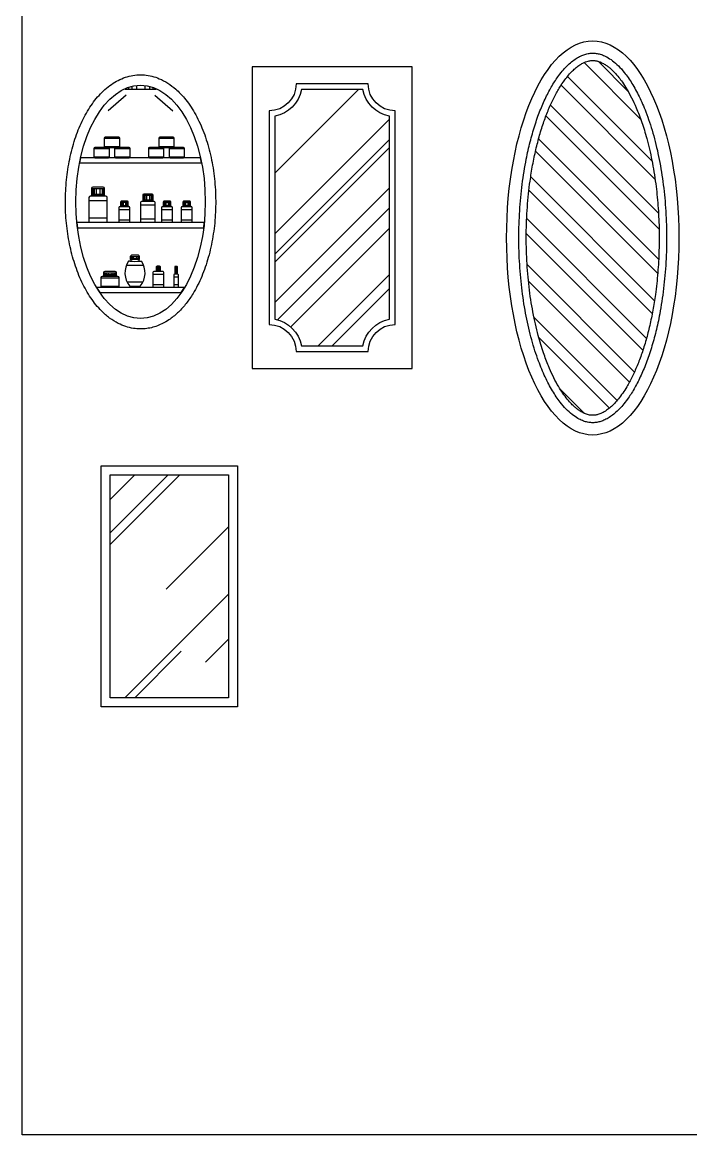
# Model space of a CAD drawing. Header units: millimetres. Extents: x 351279 to 387190, y -1289537 to -1277077.
# Drawn here: x 372812 to 375392, y -1289537 to -1285247 of the extents above; entities that cross this region are included whole.
import ezdxf

# ---------------------------------------------------------------- set-up
doc = ezdxf.new("R2010")
doc.units = ezdxf.units.MM
doc.header["$LTSCALE"] = 20
doc.layers.add('家具', color=7, linetype='Continuous')

# ---------------------------------------------------------------- blocks, each defined once
blk = doc.blocks.new('A$C732A6585')
h = blk.add_hatch()
h.set_pattern_fill('ANSI32', color=173, scale=332.5, angle=180, style=0)
h.set_pattern_definition([(225, (35046.97, -59168.88), (88.16738, -88.16738), []), (225, (34988.19, -59168.88), (88.16738, -88.16738), [])])
edge = h.paths.add_edge_path()
edge.add_spline(control_points=[(76, 332.1), (76, 329), (76.2, 325.9), (76.9, 321), (77.2, 319.3), (77.9, 315.7), (78.3, 314), (80.2, 307.1), (82.2, 301.9), (87.7, 290.7), (91.1, 284.7), (98.8, 273.8), (102.6, 268.8), (111.4, 258.7), (116.4, 253.5), (127.4, 243), (133.4, 237.7), (146.7, 227.1), (153.8, 221.8), (169.2, 211.2), (177.5, 205.9), (197.9, 193.7), (210.6, 186.8), (237.6, 173.4), (252, 166.9), (282.3, 154.4), (298.2, 148.4), (331.5, 136.9), (348.8, 131.5), (384.7, 121.3), (403.2, 116.5), (441.4, 107.7), (461, 103.7), (501, 96.4), (521.4, 93.1), (569.6, 86.5), (597.7, 83.4), (654.4, 78.7), (683.1, 77.2), (740.9, 75.5), (769.8, 75.4), (827.6, 76.7), (856.4, 78.2), (913.3, 82.5), (941.4, 85.4), (999.8, 93.1), (1030, 98.1), (1088.4, 109.7), (1116.6, 116.3), (1165, 129.6), (1185.8, 136), (1225.3, 149.6), (1244, 156.8), (1275.3, 170.2), (1288.3, 176.3), (1312.8, 188.7), (1324.4, 195), (1344.1, 206.8), (1352.5, 212.3), (1366.9, 222.3), (1373, 226.9), (1385.7, 237), (1392.1, 242.6), (1403.6, 253.5), (1408.7, 258.8), (1416.3, 267.6), (1419, 271), (1424, 277.6), (1426.2, 280.9), (1431.2, 288.8), (1433.7, 293.3), (1437.7, 302), (1439.3, 306.1), (1441.3, 312.4), (1441.8, 314.6), (1442.7, 318.5), (1443, 320.2), (1443.5, 323.6), (1443.7, 325.3), (1443.9, 328.4), (1444, 329.9), (1444, 332.8), (1444, 334.3), (1443.8, 338), (1443.6, 340.3), (1442.8, 345.1), (1442.4, 347.5), (1440.9, 353.2), (1439.9, 356.5), (1437.2, 363.4), (1435.6, 367), (1431.7, 374.5), (1429.5, 378.4), (1423.9, 386.8), (1420.6, 391.3), (1412.9, 400.7), (1408.6, 405.5), (1399.1, 415.2), (1393.8, 420.1), (1382.3, 430), (1376, 435), (1359.6, 447.2), (1348.8, 454.4), (1325.5, 468.6), (1312.8, 475.6), (1285.8, 489.2), (1271.4, 495.8), (1241, 508.6), (1225, 514.7), (1191.6, 526.3), (1174.1, 531.9), (1138, 542.2), (1119.3, 547.1), (1080.9, 556), (1061.1, 560.2), (1020.7, 567.6), (1000, 570.9), (946.3, 578.4), (912.8, 581.9), (844.8, 586.8), (810.4, 588.2), (741.4, 588.9), (706.9, 588.1), (638.5, 584.5), (604.6, 581.6), (538.2, 573.8), (505.7, 568.9), (443, 557.1), (412.7, 550.3), (360.3, 536.3), (337.8, 529.4), (298.9, 516.1), (282.2, 509.8), (253.3, 497.8), (240.8, 492.2), (217, 480.7), (205.7, 474.8), (185.4, 463.2), (176.2, 457.6), (159, 446.2), (151.1, 440.5), (136.4, 429), (129.7, 423.3), (118.8, 413.1), (114.3, 408.5), (106.9, 400.4), (103.9, 396.9), (98.5, 390), (96, 386.6), (90.6, 378.5), (87.9, 373.8), (83.4, 364.9), (81.6, 360.7), (79.3, 353.8), (78.5, 351.1), (77.3, 345.9), (76.8, 343.3), (76.3, 339), (76.2, 337.3), (76, 334.5), (76, 333.3), (76, 332.1)], knot_values=[0, 0, 0, 0, 0.058964, 0.058964, 0.090525, 0.090525, 0.122086, 0.122086, 0.209152, 0.209152, 0.296218, 0.296218, 0.363596, 0.363596, 0.430974, 0.430974, 0.498351, 0.498351, 0.565729, 0.565729, 0.633107, 0.633107, 0.723503, 0.723503, 0.8139, 0.8139, 0.904296, 0.904296, 0.994693, 0.994693, 1.085089, 1.085089, 1.175486, 1.175486, 1.265882, 1.265882, 1.385288, 1.385288, 1.504693, 1.504693, 1.624099, 1.624099, 1.743505, 1.743505, 1.86291, 1.86291, 1.996735, 1.996735, 2.130559, 2.130559, 2.237981, 2.237981, 2.345402, 2.345402, 2.428628, 2.428628, 2.511855, 2.511855, 2.581341, 2.581341, 2.639317, 2.639317, 2.709458, 2.709458, 2.779598, 2.779598, 2.825672, 2.825672, 2.871746, 2.871746, 2.939632, 2.939632, 3.007519, 3.007519, 3.046722, 3.046722, 3.078023, 3.078023, 3.109325, 3.109325, 3.136738, 3.136738, 3.164151, 3.164151, 3.207594, 3.207594, 3.251037, 3.251037, 3.308012, 3.308012, 3.364986, 3.364986, 3.421961, 3.421961, 3.485116, 3.485116, 3.548271, 3.548271, 3.611426, 3.611426, 3.674582, 3.674582, 3.765968, 3.765968, 3.857354, 3.857354, 3.948739, 3.948739, 4.040125, 4.040125, 4.131511, 4.131511, 4.222897, 4.222897, 4.314283, 4.314283, 4.405669, 4.405669, 4.548069, 4.548069, 4.690469, 4.690469, 4.832868, 4.832868, 4.975268, 4.975268, 5.117668, 5.117668, 5.260068, 5.260068, 5.376157, 5.376157, 5.470817, 5.470817, 5.549176, 5.549176, 5.627535, 5.627535, 5.699994, 5.699994, 5.772453, 5.772453, 5.844912, 5.844912, 5.90402, 5.90402, 5.951238, 5.951238, 5.998455, 5.998455, 6.066859, 6.066859, 6.135264, 6.135264, 6.182176, 6.182176, 6.229088, 6.229088, 6.261144, 6.261144, 6.283185, 6.283185, 6.283185, 6.283185], degree=3, periodic=0)
at = {"color": 153}
blk.add_ellipse((760, 332.1), major_axis=(-760, 0), ratio=0.4375, dxfattribs=at)
at = {"color": 5}
blk.add_open_spline([(47.5, 332.1), (47.5, 327), (47.9, 322), (49.5, 311.7), (50.7, 306.5), (54, 295.9), (56.1, 290.5), (61.3, 279.6), (64.4, 274), (71.6, 262.6), (75.8, 256.9), (85.2, 245.2), (90.4, 239.4), (102, 227.7), (108.4, 221.8), (122.2, 210.1), (129.7, 204.2), (149.7, 189.7), (163, 181.1), (191.9, 164.4), (207.5, 156.3), (240.8, 140.6), (258.5, 133.1), (295.7, 118.9), (315.3, 112.2), (356, 99.6), (377.2, 93.8), (420.9, 83), (443.5, 78.1), (498.4, 67.7), (531.2, 62.6), (598.3, 54.6), (632.5, 51.6), (701.6, 47.8), (736.5, 46.9), (806.2, 47.4), (841.1, 48.7), (909.9, 53.5), (943.8, 56.9), (1010.3, 65.9), (1042.7, 71.3), (1105.3, 84.2), (1135.5, 91.6), (1192.9, 108.1), (1220.2, 117.2), (1266.6, 135.2), (1286.4, 143.8), (1323.2, 161.7), (1340.3, 171.1), (1371.4, 190.4), (1385.4, 200.3), (1407.3, 217.8), (1415.8, 225.5), (1430.9, 240.7), (1437.5, 248.3), (1448.9, 263.3), (1453.7, 270.7), (1460.8, 283.6), (1463.3, 289.2), (1467.5, 300.2), (1469.1, 305.6), (1471.4, 316.3), (1472.1, 321.5), (1472.6, 332), (1472.5, 337.2), (1471.4, 347.6), (1470.4, 352.9), (1467.6, 363.7), (1465.7, 369.1), (1460.9, 380.3), (1458, 386), (1451.1, 397.5), (1447.1, 403.4), (1438, 415.2), (1432.9, 421.2), (1421.4, 433.3), (1415.1, 439.3), (1401.3, 451.3), (1393.8, 457.3), (1374, 472), (1361.1, 480.5), (1332.9, 497.2), (1317.7, 505.3), (1285.2, 520.9), (1267.9, 528.5), (1231.5, 542.7), (1212.3, 549.5), (1172.4, 562.2), (1151.6, 568.1), (1108.6, 579.1), (1086.4, 584), (1032.2, 594.8), (999.7, 600), (933.2, 608.5), (899.2, 611.7), (830.5, 616), (795.8, 617.1), (726.3, 617.1), (691.6, 616.1), (622.8, 611.9), (588.8, 608.7), (522.2, 600.3), (489.7, 595.1), (426.7, 582.7), (396.3, 575.6), (338.4, 559.6), (310.8, 550.8), (263.3, 533.1), (242.8, 524.6), (204.7, 506.6), (187, 497.2), (154.6, 477.9), (140, 467.9), (117.1, 450.1), (108.2, 442.4), (92.3, 427), (85.3, 419.3), (73.2, 404), (68.1, 396.5), (60.6, 383.3), (57.8, 377.7), (53.3, 366.5), (51.6, 361), (49, 350.3), (48.2, 345), (47.6, 337.2), (47.5, 334.6), (47.5, 332.1)], degree=3, knots=[0, 0, 0, 0, 0.068037, 0.068037, 0.136074, 0.136074, 0.204112, 0.204112, 0.272149, 0.272149, 0.340186, 0.340186, 0.408223, 0.408223, 0.476261, 0.476261, 0.544298, 0.544298, 0.647207, 0.647207, 0.750117, 0.750117, 0.853027, 0.853027, 0.955936, 0.955936, 1.058846, 1.058846, 1.161755, 1.161755, 1.303233, 1.303233, 1.444711, 1.444711, 1.586188, 1.586188, 1.727666, 1.727666, 1.869144, 1.869144, 2.010622, 2.010622, 2.152099, 2.152099, 2.293577, 2.293577, 2.410213, 2.410213, 2.52685, 2.52685, 2.643486, 2.643486, 2.731704, 2.731704, 2.819922, 2.819922, 2.908141, 2.908141, 2.97795, 2.97795, 3.04776, 3.04776, 3.117569, 3.117569, 3.187379, 3.187379, 3.257188, 3.257188, 3.326997, 3.326997, 3.396807, 3.396807, 3.466616, 3.466616, 3.536426, 3.536426, 3.606235, 3.606235, 3.676045, 3.676045, 3.778053, 3.778053, 3.880062, 3.880062, 3.98207, 3.98207, 4.084078, 4.084078, 4.186087, 4.186087, 4.288095, 4.288095, 4.429061, 4.429061, 4.570027, 4.570027, 4.710993, 4.710993, 4.851959, 4.851959, 4.992925, 4.992925, 5.133891, 5.133891, 5.274857, 5.274857, 5.415823, 5.415823, 5.533947, 5.533947, 5.652071, 5.652071, 5.770196, 5.770196, 5.859622, 5.859622, 5.949047, 5.949047, 6.038473, 6.038473, 6.108772, 6.108772, 6.179071, 6.179071, 6.24937, 6.24937, 6.283185, 6.283185, 6.283185, 6.283185], dxfattribs=at)
at = {"color": 252}
blk.add_open_spline([(76, 332.1), (76, 329), (76.2, 325.9), (76.9, 321), (77.2, 319.3), (77.9, 315.7), (78.3, 314), (80.2, 307.1), (82.2, 301.9), (87.7, 290.7), (91.1, 284.7), (98.8, 273.8), (102.6, 268.8), (111.4, 258.7), (116.4, 253.5), (127.4, 243), (133.4, 237.7), (146.7, 227.1), (153.8, 221.8), (169.2, 211.2), (177.5, 205.9), (197.9, 193.7), (210.6, 186.8), (237.6, 173.4), (252, 166.9), (282.3, 154.4), (298.2, 148.4), (331.5, 136.9), (348.8, 131.5), (384.7, 121.3), (403.2, 116.5), (441.4, 107.7), (461, 103.7), (501, 96.4), (521.4, 93.1), (569.6, 86.5), (597.7, 83.4), (654.4, 78.7), (683.1, 77.2), (740.9, 75.5), (769.8, 75.4), (827.6, 76.7), (856.4, 78.2), (913.3, 82.5), (941.4, 85.4), (999.8, 93.1), (1030, 98.1), (1088.4, 109.7), (1116.6, 116.3), (1165, 129.6), (1185.8, 136), (1225.3, 149.6), (1244, 156.8), (1275.3, 170.2), (1288.3, 176.3), (1312.8, 188.7), (1324.4, 195), (1344.1, 206.8), (1352.5, 212.3), (1366.9, 222.3), (1373, 226.9), (1385.7, 237), (1392.1, 242.6), (1403.6, 253.5), (1408.7, 258.8), (1416.3, 267.6), (1419, 271), (1424, 277.6), (1426.2, 280.9), (1431.2, 288.8), (1433.7, 293.3), (1437.7, 302), (1439.3, 306.1), (1441.3, 312.4), (1441.8, 314.6), (1442.7, 318.5), (1443, 320.2), (1443.5, 323.6), (1443.7, 325.3), (1443.9, 328.4), (1444, 329.9), (1444, 332.8), (1444, 334.3), (1443.8, 338), (1443.6, 340.3), (1442.8, 345.1), (1442.4, 347.5), (1440.9, 353.2), (1439.9, 356.5), (1437.2, 363.4), (1435.6, 367), (1431.7, 374.5), (1429.5, 378.4), (1423.9, 386.8), (1420.6, 391.3), (1412.9, 400.7), (1408.6, 405.5), (1399.1, 415.2), (1393.8, 420.1), (1382.3, 430), (1376, 435), (1359.6, 447.2), (1348.8, 454.4), (1325.5, 468.6), (1312.8, 475.6), (1285.8, 489.2), (1271.4, 495.8), (1241, 508.6), (1225, 514.7), (1191.6, 526.3), (1174.1, 531.9), (1138, 542.2), (1119.3, 547.1), (1080.9, 556), (1061.1, 560.2), (1020.7, 567.6), (1000, 570.9), (946.3, 578.4), (912.8, 581.9), (844.8, 586.8), (810.4, 588.2), (741.4, 588.9), (706.9, 588.1), (638.5, 584.5), (604.6, 581.6), (538.2, 573.8), (505.7, 568.9), (443, 557.1), (412.7, 550.3), (360.3, 536.3), (337.8, 529.4), (298.9, 516.1), (282.2, 509.8), (253.3, 497.8), (240.8, 492.2), (217, 480.7), (205.7, 474.8), (185.4, 463.2), (176.2, 457.6), (159, 446.2), (151.1, 440.5), (136.4, 429), (129.7, 423.3), (118.8, 413.1), (114.3, 408.5), (106.9, 400.4), (103.9, 396.9), (98.5, 390), (96, 386.6), (90.6, 378.5), (87.9, 373.8), (83.4, 364.9), (81.6, 360.7), (79.3, 353.8), (78.5, 351.1), (77.3, 345.9), (76.8, 343.3), (76.3, 339), (76.2, 337.3), (76, 334.5), (76, 333.3), (76, 332.1)], degree=3, knots=[0, 0, 0, 0, 0.058964, 0.058964, 0.090525, 0.090525, 0.122086, 0.122086, 0.209152, 0.209152, 0.296218, 0.296218, 0.363596, 0.363596, 0.430974, 0.430974, 0.498351, 0.498351, 0.565729, 0.565729, 0.633107, 0.633107, 0.723503, 0.723503, 0.8139, 0.8139, 0.904296, 0.904296, 0.994693, 0.994693, 1.085089, 1.085089, 1.175486, 1.175486, 1.265882, 1.265882, 1.385288, 1.385288, 1.504693, 1.504693, 1.624099, 1.624099, 1.743505, 1.743505, 1.86291, 1.86291, 1.996735, 1.996735, 2.130559, 2.130559, 2.237981, 2.237981, 2.345402, 2.345402, 2.428628, 2.428628, 2.511855, 2.511855, 2.581341, 2.581341, 2.639317, 2.639317, 2.709458, 2.709458, 2.779598, 2.779598, 2.825672, 2.825672, 2.871746, 2.871746, 2.939632, 2.939632, 3.007519, 3.007519, 3.046722, 3.046722, 3.078023, 3.078023, 3.109325, 3.109325, 3.136738, 3.136738, 3.164151, 3.164151, 3.207594, 3.207594, 3.251037, 3.251037, 3.308012, 3.308012, 3.364986, 3.364986, 3.421961, 3.421961, 3.485116, 3.485116, 3.548271, 3.548271, 3.611426, 3.611426, 3.674582, 3.674582, 3.765968, 3.765968, 3.857354, 3.857354, 3.948739, 3.948739, 4.040125, 4.040125, 4.131511, 4.131511, 4.222897, 4.222897, 4.314283, 4.314283, 4.405669, 4.405669, 4.548069, 4.548069, 4.690469, 4.690469, 4.832868, 4.832868, 4.975268, 4.975268, 5.117668, 5.117668, 5.260068, 5.260068, 5.376157, 5.376157, 5.470817, 5.470817, 5.549176, 5.549176, 5.627535, 5.627535, 5.699994, 5.699994, 5.772453, 5.772453, 5.844912, 5.844912, 5.90402, 5.90402, 5.951238, 5.951238, 5.998455, 5.998455, 6.066859, 6.066859, 6.135264, 6.135264, 6.182176, 6.182176, 6.229088, 6.229088, 6.261144, 6.261144, 6.283185, 6.283185, 6.283185, 6.283185], dxfattribs=at)
blk = doc.blocks.new('茶几3')
at = {"layer": '家具'}
h = blk.add_hatch(dxfattribs=at)
h.set_pattern_fill('AR-RROOF', color=8, scale=15, angle=45, style=0)
h.paths.add_polyline_path([(29548.7, -16266.7), (29928.8, -16266.7), (29928.8, -15550.4), (29548.7, -15550.4)])
blk.add_lwpolyline([(29519.7, -15521.4), (29957.8, -15521.4), (29957.8, -16295.8), (29519.7, -16295.8)], close=True, dxfattribs=at)
at = {"layer": '家具', "color": 32}
blk.add_lwpolyline([(29548.7, -15550.4), (29928.8, -15550.4), (29928.8, -16266.7), (29548.7, -16266.7)], close=True, dxfattribs=at)

msp = doc.modelspace()

# ---------------------------------------------------------------- linework, layer by layer
at = {"color": 3}
msp.add_lwpolyline([(372812.5, -1277076.836), (387190.469, -1277076.836), (387190.469, -1289537.07), (372812.5, -1289537.07)], close=True, dxfattribs=at)
at = {"layer": '家具', "color": 8}
for p, q in [((373211.973, -1285501.794), (373211.973, -1285504.886)), ((373215.523, -1285500.343), (373215.523, -1285504.886)), ((373222.302, -1285497.842), (373222.302, -1285504.886)), ((373234.89, -1285494.121), (373234.89, -1285504.886)), ((373252.965, -1285490.825), (373252.965, -1285504.886)), ((373285.243, -1285490.825), (373285.243, -1285504.886)), ((373303.318, -1285494.121), (373303.318, -1285504.886)), ((373315.907, -1285497.842), (373315.907, -1285504.886)), ((373322.685, -1285500.343), (373322.685, -1285504.886)), ((373326.235, -1285501.794), (373326.235, -1285504.886)), ((373213.779, -1285528.97), (373144.729, -1285588.372)), ((373324.429, -1285528.97), (373393.479, -1285588.372)), ((373089.014, -1285733.886), (373149.014, -1285733.886)), ((373129.014, -1285693.886), (373189.014, -1285693.886)), ((373129.014, -1285725.886), (373189.014, -1285725.886)), ((373169.014, -1285733.886), (373229.014, -1285733.886)), ((373299.182, -1285733.886), (373359.182, -1285733.886)), ((373339.182, -1285693.886), (373399.182, -1285693.886)), ((373339.182, -1285725.886), (373399.182, -1285725.886)), ((373379.182, -1285733.886), (373439.182, -1285733.886)), ((373089.014, -1285765.886), (373149.014, -1285765.886)), ((373169.014, -1285765.886), (373229.014, -1285765.886)), ((373299.182, -1285765.886), (373359.182, -1285765.886)), ((373379.182, -1285765.886), (373439.182, -1285765.886)), ((373080.144, -1285888.039), (373130.144, -1285888.039)), ((373082.166, -1285888.039), (373082.166, -1285910.305)), ((373085.292, -1285888.039), (373085.292, -1285910.305)), ((373089.947, -1285888.039), (373089.947, -1285910.305)), ((373097.895, -1285888.039), (373097.895, -1285910.305)), ((373112.394, -1285888.039), (373112.394, -1285910.305)), ((373120.341, -1285888.039), (373120.341, -1285910.305)), ((373124.997, -1285888.039), (373124.997, -1285910.305)), ((373128.122, -1285888.039), (373128.122, -1285910.305)), ((373070.144, -1285934.538), (373140.144, -1285934.538)), ((373080.144, -1285910.305), (373130.144, -1285910.305)), ((373191.553, -1285940.778), (373221.553, -1285940.778)), ((373192.766, -1285940.778), (373192.766, -1285954.137)), ((373194.641, -1285940.778), (373194.641, -1285954.137)), ((373197.435, -1285940.778), (373197.435, -1285954.137)), ((373202.203, -1285940.778), (373202.203, -1285954.137)), ((373210.903, -1285940.778), (373210.903, -1285954.137)), ((373215.671, -1285940.778), (373215.671, -1285954.137)), ((373218.464, -1285940.778), (373218.464, -1285954.137)), ((373220.34, -1285940.778), (373220.34, -1285954.137)), ((373277.32, -1285914.409), (373317.32, -1285914.409)), ((373277.32, -1285932.221), (373317.32, -1285932.221)), ((373278.937, -1285914.409), (373278.937, -1285932.221)), ((373281.438, -1285914.409), (373281.438, -1285932.221)), ((373285.162, -1285914.409), (373285.162, -1285932.221)), ((373291.52, -1285914.409), (373291.52, -1285932.221)), ((373303.119, -1285914.409), (373303.119, -1285932.221)), ((373309.477, -1285914.409), (373309.477, -1285932.221)), ((373313.202, -1285914.409), (373313.202, -1285932.221)), ((373315.702, -1285914.409), (373315.702, -1285932.221)), ((373356.3, -1285940.778), (373386.3, -1285940.778)), ((373357.513, -1285940.778), (373357.513, -1285954.137)), ((373359.388, -1285940.778), (373359.388, -1285954.137)), ((373362.182, -1285940.778), (373362.182, -1285954.137)), ((373366.95, -1285940.778), (373366.95, -1285954.137)), ((373375.649, -1285940.778), (373375.649, -1285954.137)), ((373380.418, -1285940.778), (373380.418, -1285954.137)), ((373383.211, -1285940.778), (373383.211, -1285954.137)), ((373385.086, -1285940.778), (373385.086, -1285954.137)), ((373432.328, -1285940.778), (373462.328, -1285940.778)), ((373433.541, -1285940.778), (373433.541, -1285954.137)), ((373435.417, -1285940.778), (373435.417, -1285954.137)), ((373438.21, -1285940.778), (373438.21, -1285954.137)), ((373442.978, -1285940.778), (373442.978, -1285954.137)), ((373451.678, -1285940.778), (373451.678, -1285954.137)), ((373456.446, -1285940.778), (373456.446, -1285954.137)), ((373459.24, -1285940.778), (373459.24, -1285954.137)), ((373461.115, -1285940.778), (373461.115, -1285954.137)), ((373185.553, -1285968.678), (373227.553, -1285968.678)), ((373191.553, -1285954.137), (373221.553, -1285954.137)), ((373269.32, -1285951.608), (373325.32, -1285951.608)), ((373350.3, -1285968.678), (373392.3, -1285968.678)), ((373356.3, -1285954.137), (373386.3, -1285954.137)), ((373426.328, -1285968.678), (373468.328, -1285968.678)), ((373432.328, -1285954.137), (373462.328, -1285954.137)), ((373070.144, -1286001.018), (373140.144, -1286001.018)), ((373185.553, -1286008.565), (373227.553, -1286008.565)), ((373269.32, -1286004.792), (373325.32, -1286004.792)), ((373350.3, -1286008.565), (373392.3, -1286008.565)), ((373426.328, -1286008.565), (373468.328, -1286008.565)), ((373229.667, -1286151.002), (373265.667, -1286151.002)), ((373229.667, -1286158.268), (373265.667, -1286158.268)), ((373231.689, -1286151.002), (373231.689, -1286158.268)), ((373235.722, -1286151.002), (373235.722, -1286158.268)), ((373240.421, -1286151.002), (373240.421, -1286158.268)), ((373252.912, -1286151.002), (373252.912, -1286158.268)), ((373259.611, -1286151.002), (373259.611, -1286158.268)), ((373263.645, -1286151.002), (373263.645, -1286158.268)), ((373214.303, -1286184.318), (373281.031, -1286184.318)), ((373329.768, -1286190.778), (373345.768, -1286190.778)), ((373329.768, -1286204.137), (373345.768, -1286204.137)), ((373330.981, -1286190.778), (373330.981, -1286204.137)), ((373332.857, -1286190.778), (373332.857, -1286204.137)), ((373335.65, -1286190.778), (373335.65, -1286204.137)), ((373339.886, -1286190.778), (373339.886, -1286204.137)), ((373342.68, -1286190.778), (373342.68, -1286204.137)), ((373344.555, -1286190.778), (373344.555, -1286204.137)), ((373401.315, -1286190.778), (373411.315, -1286190.778)), ((373402.528, -1286190.778), (373402.528, -1286215.137)), ((373404.404, -1286190.778), (373404.404, -1286215.137)), ((373408.227, -1286190.778), (373408.227, -1286215.137)), ((373410.102, -1286190.778), (373410.102, -1286215.137)), ((373116.144, -1286233.039), (373186.144, -1286233.039)), ((373126.144, -1286213.039), (373176.144, -1286213.039)), ((373126.144, -1286220.305), (373176.144, -1286220.305)), ((373128.166, -1286213.039), (373128.166, -1286220.305)), ((373131.292, -1286213.039), (373131.292, -1286220.305)), ((373135.947, -1286213.039), (373135.947, -1286220.305)), ((373143.894, -1286213.039), (373143.894, -1286220.305)), ((373158.394, -1286213.039), (373158.394, -1286220.305)), ((373166.341, -1286213.039), (373166.341, -1286220.305)), ((373170.997, -1286213.039), (373170.997, -1286220.305)), ((373174.122, -1286213.039), (373174.122, -1286220.305)), ((373216.366, -1286248.046), (373278.967, -1286248.046)), ((373316.768, -1286218.678), (373358.768, -1286218.678)), ((373397.315, -1286228.678), (373415.315, -1286228.678)), ((373401.315, -1286215.137), (373411.315, -1286215.137)), ((373402.315, -1286216.778), (373402.315, -1286218.778)), ((373410.315, -1286216.778), (373410.315, -1286218.778)), ((373116.144, -1286265.033), (373186.144, -1286265.033)), ((373227.667, -1286265.033), (373267.667, -1286265.033)), ((373316.768, -1286258.565), (373358.768, -1286258.565)), ((373397.315, -1286258.565), (373415.315, -1286258.565))]:
    msp.add_line(p, q, dxfattribs=at)
at = {"layer": '家具', "color": 251}
for p, q in [((373787.57, -1285829.786), (374110.378, -1285506.978)), ((373787.57, -1286063.131), (374229.592, -1285621.108)), ((373787.57, -1286140.913), (374229.592, -1285698.89)), ((373787.57, -1286172.025), (374229.592, -1285730.003)), ((373787.57, -1286327.589), (374229.592, -1285885.566)), ((373797.858, -1286395.083), (374229.592, -1285963.348)), ((373848.618, -1286422.104), (374229.592, -1286041.13)), ((373954.694, -1286494.927), (374229.592, -1286220.028)), ((374009.141, -1286494.927), (374229.592, -1286274.475))]:
    msp.add_line(p, q, dxfattribs=at)
at = {"layer": '家具'}
for p, q in [((373228.152, -1286168.002), (373223.152, -1286168.002)), ((373267.181, -1286168.002), (373272.181, -1286168.002)), ((373330.768, -1286205.778), (373330.768, -1286208.778)), ((373344.768, -1286205.778), (373344.768, -1286208.778)), ((373227.667, -1286265.033), (373229.667, -1286268.039)), ((373267.667, -1286265.033), (373265.667, -1286268.039))]:
    msp.add_line(p, q, dxfattribs=at)
at = {"layer": '家具', "color": 3}
msp.add_lwpolyline([(373699.57, -1285418.978), (373699.57, -1286582.927), (374317.592, -1286582.927), (374317.592, -1285418.978)], close=True, dxfattribs=at)
at = {"layer": '家具', "color": 1}
msp.add_lwpolyline([(373209.104, -1285503.039), (373209.104, -1285504.886), (373329.104, -1285504.886), (373329.104, -1285503.039)], dxfattribs=at)
at = {"layer": '家具'}
for points in [[(374147.543, -1286516.927, -0.41421356), (374251.592, -1286412.878), (374251.592, -1285589.027, -0.41421356), (374147.543, -1285484.978), (373869.619, -1285484.978, -0.41421356), (373765.57, -1285589.027), (373765.57, -1286412.878, -0.41421356), (373869.619, -1286516.927)], [(374127.478, -1286494.927, -0.31480378), (374229.592, -1286392.812), (374229.592, -1285609.092, -0.31480378), (374127.478, -1285506.978), (373889.684, -1285506.978, -0.31480378), (373787.57, -1285609.092), (373787.57, -1286392.812, -0.31480378), (373889.684, -1286494.927)], [(373133.014, -1285729.886), (373185.014, -1285729.886, 0.41421356), (373189.014, -1285725.886), (373189.014, -1285693.886, 0.41421356), (373185.014, -1285689.886), (373133.014, -1285689.886, 0.41421356), (373129.014, -1285693.886), (373129.014, -1285725.886, 0.41421356)], [(373343.182, -1285729.886), (373395.182, -1285729.886, 0.41421356), (373399.182, -1285725.886), (373399.182, -1285693.886, 0.41421356), (373395.182, -1285689.886), (373343.182, -1285689.886, 0.41421356), (373339.182, -1285693.886), (373339.182, -1285725.886, 0.41421356)], [(373093.014, -1285769.886), (373145.014, -1285769.886, 0.41421356), (373149.014, -1285765.886), (373149.014, -1285733.886, 0.41421356), (373145.014, -1285729.886), (373093.014, -1285729.886, 0.41421356), (373089.014, -1285733.886), (373089.014, -1285765.886, 0.41421356)], [(373173.014, -1285769.886), (373225.014, -1285769.886, 0.41421356), (373229.014, -1285765.886), (373229.014, -1285733.886, 0.41421356), (373225.014, -1285729.886), (373173.014, -1285729.886, 0.41421356), (373169.014, -1285733.886), (373169.014, -1285765.886, 0.41421356)], [(373303.182, -1285769.886), (373355.182, -1285769.886, 0.41421356), (373359.182, -1285765.886), (373359.182, -1285733.886, 0.41421356), (373355.182, -1285729.886), (373303.182, -1285729.886, 0.41421356), (373299.182, -1285733.886), (373299.182, -1285765.886, 0.41421356)], [(373383.182, -1285769.886), (373435.182, -1285769.886, 0.41421356), (373439.182, -1285765.886), (373439.182, -1285733.886, 0.41421356), (373435.182, -1285729.886), (373383.182, -1285729.886, 0.41421356), (373379.182, -1285733.886), (373379.182, -1285765.886, 0.41421356)], [(373080.144, -1285913.039), (373130.144, -1285913.039), (373130.144, -1285888.039, 0.41421356), (373125.144, -1285883.039), (373085.144, -1285883.039, 0.41421356), (373080.144, -1285888.039)], [(373072.144, -1286018.039), (373138.144, -1286018.039, 0.41421356), (373140.144, -1286016.039), (373140.144, -1285923.039, 0.41421356), (373135.144, -1285918.039), (373075.144, -1285918.039, 0.41421356), (373070.144, -1285923.039), (373070.144, -1286016.039, 0.41421356)], [(373191.553, -1285955.778), (373221.553, -1285955.778), (373221.553, -1285940.778, 0.41421356), (373218.553, -1285937.778), (373194.553, -1285937.778, 0.41421356), (373191.553, -1285940.778)], [(373270.92, -1286018.409), (373323.72, -1286018.409, 0.41421356), (373325.32, -1286016.809), (373325.32, -1285942.409, 0.41421356), (373321.32, -1285938.409), (373273.32, -1285938.409, 0.41421356), (373269.32, -1285942.409), (373269.32, -1286016.809, 0.41421356)], [(373277.32, -1285934.409), (373317.32, -1285934.409), (373317.32, -1285914.409, 0.41421356), (373313.32, -1285910.409), (373281.32, -1285910.409, 0.41421356), (373277.32, -1285914.409)], [(373356.3, -1285955.778), (373386.3, -1285955.778), (373386.3, -1285940.778, 0.41421356), (373383.3, -1285937.778), (373359.3, -1285937.778, 0.41421356), (373356.3, -1285940.778)], [(373432.328, -1285955.778), (373462.328, -1285955.778), (373462.328, -1285940.778, 0.41421356), (373459.328, -1285937.778), (373435.328, -1285937.778, 0.41421356), (373432.328, -1285940.778)], [(373186.753, -1286018.778), (373226.353, -1286018.778, 0.41421356), (373227.553, -1286017.578), (373227.553, -1285961.778, 0.41421356), (373224.553, -1285958.778), (373188.553, -1285958.778, 0.41421356), (373185.553, -1285961.778), (373185.553, -1286017.578, 0.41421356)], [(373351.5, -1286018.778), (373391.1, -1286018.778, 0.41421356), (373392.3, -1286017.578), (373392.3, -1285961.778, 0.41421356), (373389.3, -1285958.778), (373353.3, -1285958.778, 0.41421356), (373350.3, -1285961.778), (373350.3, -1286017.578, 0.41421356)], [(373427.528, -1286018.778), (373467.128, -1286018.778, 0.41421356), (373468.328, -1286017.578), (373468.328, -1285961.778, 0.41421356), (373465.328, -1285958.778), (373429.328, -1285958.778, 0.41421356), (373426.328, -1285961.778), (373426.328, -1286017.578, 0.41421356)], [(373229.667, -1286161.002), (373265.667, -1286161.002), (373265.667, -1286151.002, 0.41421356), (373260.667, -1286146.002), (373234.667, -1286146.002, 0.41421356), (373229.667, -1286151.002)], [(373126.144, -1286223.039), (373176.144, -1286223.039), (373176.144, -1286213.039, 0.41421356), (373171.144, -1286208.039), (373131.144, -1286208.039, 0.41421356), (373126.144, -1286213.039)], [(373329.768, -1286205.778), (373345.768, -1286205.778), (373345.768, -1286190.778, 0.41421356), (373342.768, -1286187.778), (373332.768, -1286187.778, 0.41421356), (373329.768, -1286190.778)], [(373401.315, -1286216.778), (373411.315, -1286216.778), (373411.315, -1286189.778, 0.41421356), (373410.315, -1286188.778), (373402.315, -1286188.778, 0.41421356), (373401.315, -1286189.778)], [(373118.144, -1286268.039), (373184.144, -1286268.039, 0.41421356), (373186.144, -1286266.039), (373186.144, -1286233.039, 0.41421356), (373181.144, -1286228.039), (373121.144, -1286228.039, 0.41421356), (373116.144, -1286233.039), (373116.144, -1286266.039, 0.41421356)], [(373317.968, -1286268.778), (373357.568, -1286268.778, 0.41421356), (373358.768, -1286267.578), (373358.768, -1286211.778, 0.41421356), (373355.768, -1286208.778), (373319.768, -1286208.778, 0.41421356), (373316.768, -1286211.778), (373316.768, -1286267.578, 0.41421356)], [(373398.515, -1286268.778), (373414.115, -1286268.778, 0.41421356), (373415.315, -1286267.578), (373415.315, -1286221.778, 0.41421356), (373412.315, -1286218.778), (373400.315, -1286218.778, 0.41421356), (373397.315, -1286221.778), (373397.315, -1286267.578, 0.41421356)]]:
    msp.add_lwpolyline(points, format="xyb", close=True, dxfattribs=at)
at = {"layer": '家具', "color": 8}
for points in [[(373033.402, -1285789.886), (373504.806, -1285789.886), (373500.578, -1285769.886), (373037.63, -1285769.886)], [(373025.355, -1286039.886), (373512.853, -1286039.886), (373515.122, -1286019.886), (373023.086, -1286019.886)], [(373072.144, -1286018.039), (373138.144, -1286018.039), (373138.144, -1286019.886), (373072.144, -1286019.886)], [(373186.753, -1286018.778), (373226.353, -1286018.778), (373226.353, -1286019.886), (373186.753, -1286019.886)], [(373270.92, -1286018.409), (373323.72, -1286018.409), (373323.72, -1286019.886), (373270.92, -1286019.886)], [(373351.5, -1286018.778), (373391.1, -1286018.778), (373391.1, -1286019.886), (373351.5, -1286019.886)], [(373427.528, -1286018.778), (373467.128, -1286018.778), (373467.128, -1286019.886), (373427.528, -1286019.886)], [(373111.969, -1286289.886), (373426.239, -1286289.886), (373439.071, -1286269.886), (373099.137, -1286269.886)], [(373118.144, -1286268.039), (373184.144, -1286268.039), (373184.144, -1286269.886), (373118.144, -1286269.886)], [(373317.968, -1286268.778), (373357.568, -1286268.778), (373357.568, -1286269.886), (373317.968, -1286269.886)], [(373398.515, -1286268.778), (373414.115, -1286268.778), (373414.115, -1286269.886), (373398.515, -1286269.886)]]:
    msp.add_lwpolyline(points, close=True, dxfattribs=at)
at = {"layer": '家具'}
msp.add_lwpolyline([(373229.667, -1286268.039), (373265.667, -1286268.039), (373265.667, -1286269.886), (373229.667, -1286269.886)], close=True, dxfattribs=at)
for centre, radius, start, end in [((373079.703, -1285915.606), 2.604, 290.836579, 80.254845), ((373130.595, -1285915.607), 2.607, 99.957876, 248.950699), ((373276.967, -1285936.462), 2.083, 290.836579, 80.254845), ((373317.68, -1285936.462), 2.085, 99.957876, 248.950699), ((373191.288, -1285957.318), 1.562, 290.836579, 80.254845), ((373221.823, -1285957.318), 1.564, 99.957876, 248.950699), ((373356.035, -1285957.318), 1.562, 290.836579, 80.254845), ((373386.57, -1285957.318), 1.564, 99.957876, 248.950699), ((373432.064, -1285957.318), 1.562, 290.836579, 80.254845), ((373462.599, -1285957.318), 1.564, 99.957876, 248.950699), ((373229.206, -1286164.566), 3.594, 252.952308, 82.630884), ((373266.134, -1286164.565), 3.593, 97.477124, 286.939684), ((373287.785, -1286213.615), 79.107, 144.788398, 220.539348), ((373207.548, -1286213.615), 79.107, 319.460652, 35.211602), ((373125.703, -1286225.606), 2.604, 290.836579, 80.254845), ((373176.595, -1286225.607), 2.607, 99.957876, 248.950699)]:
    msp.add_arc(centre, radius, start, end, dxfattribs=at)
at = {"layer": '家具', "color": 8}
msp.add_arc((373247.667, -1286040.617), 128.871, 261.29037, 278.70963, dxfattribs=at)
at = {"layer": '家具'}
msp.add_ellipse((373269.104, -1285939.886), major_axis=(0, -450), ratio=0.55555556, dxfattribs=at)
at = {"layer": '家具', "color": 8}
msp.add_open_spline([(373269.104, -1286429.886), (373277.092, -1286429.886), (373285.079, -1286429.35), (373300.945, -1286427.221), (373308.824, -1286425.628), (373324.377, -1286421.43), (373332.051, -1286418.825), (373347.126, -1286412.665), (373354.527, -1286409.109), (373369.006, -1286401.113), (373376.086, -1286396.673), (373394.356, -1286383.837), (373405.248, -1286374.742), (373426.021, -1286354.576), (373435.904, -1286343.505), (373454.626, -1286319.594), (373463.466, -1286306.754), (373484.055, -1286272.942), (373495.161, -1286251.027), (373514.853, -1286204.38), (373523.439, -1286179.647), (373537.935, -1286128.073), (373543.844, -1286101.233), (373552.863, -1286046.228), (373555.971, -1286018.063), (373559.316, -1285961.239), (373559.552, -1285932.58), (373557.147, -1285875.618), (373554.506, -1285847.315), (373546.406, -1285791.898), (373540.948, -1285764.786), (373527.332, -1285712.545), (373519.174, -1285687.416), (373500.312, -1285639.865), (373489.608, -1285617.443), (373465.808, -1285575.96), (373452.712, -1285556.897), (373427.996, -1285527.246), (373416.894, -1285515.747), (373395.38, -1285496.839), (373385.142, -1285489.069), (373363.891, -1285475.454), (373352.876, -1285469.608), (373332.262, -1285460.932), (373322.768, -1285457.748), (373303.487, -1285452.936), (373293.701, -1285451.309), (373274.022, -1285449.683), (373264.13, -1285449.684), (373244.452, -1285451.316), (373234.665, -1285452.946), (373215.386, -1285457.765), (373205.893, -1285460.952), (373187.334, -1285468.769), (373178.269, -1285473.398), (373160.645, -1285483.973), (373152.087, -1285489.919), (373135.519, -1285503.012), (373127.508, -1285510.16), (373104.896, -1285532.693), (373091.066, -1285549.571), (373065.629, -1285586.805), (373054.02, -1285607.165), (373033.152, -1285650.782), (373023.894, -1285674.04), (373007.877, -1285722.818), (373001.118, -1285748.337), (372990.229, -1285800.933), (372986.099, -1285828.008), (372980.556, -1285882.957), (372979.144, -1285910.83), (372979.066, -1285966.588), (372980.402, -1285994.473), (372985.792, -1286049.466), (372989.846, -1286076.574), (373000.587, -1286129.257), (373007.274, -1286154.83), (373023.151, -1286203.734), (373032.34, -1286227.065), (373053.075, -1286270.844), (373064.62, -1286291.293), (373089.933, -1286328.723), (373103.701, -1286345.707), (373128.403, -1286370.613), (373138.748, -1286379.667), (373160.329, -1286395.755), (373171.568, -1286402.79), (373192.488, -1286413.402), (373202.029, -1286417.389), (373221.493, -1286423.78), (373231.416, -1286426.183), (373250.605, -1286429.167), (373259.854, -1286429.886), (373269.104, -1286429.886)], degree=3, knots=[0, 0, 0, 0, 0.07441991, 0.07441991, 0.14883983, 0.14883983, 0.22325974, 0.22325974, 0.29767966, 0.29767966, 0.37209957, 0.37209957, 0.49459672, 0.49459672, 0.61709386, 0.61709386, 0.739591, 0.739591, 0.92100215, 0.92100215, 1.10241331, 1.10241331, 1.28382446, 1.28382446, 1.46523561, 1.46523561, 1.64664676, 1.64664676, 1.82805791, 1.82805791, 2.00946906, 2.00946906, 2.19088021, 2.19088021, 2.37229136, 2.37229136, 2.55370251, 2.55370251, 2.68737184, 2.68737184, 2.79963294, 2.79963294, 2.91189404, 2.91189404, 3.00380827, 3.00380827, 3.09572251, 3.09572251, 3.18763675, 3.18763675, 3.27955099, 3.27955099, 3.37146522, 3.37146522, 3.46337946, 3.46337946, 3.5552937, 3.5552937, 3.64720794, 3.64720794, 3.82432266, 3.82432266, 4.00143739, 4.00143739, 4.17855211, 4.17855211, 4.35566684, 4.35566684, 4.53278156, 4.53278156, 4.70989629, 4.70989629, 4.88701102, 4.88701102, 5.06412574, 5.06412574, 5.24124047, 5.24124047, 5.41835519, 5.41835519, 5.59546992, 5.59546992, 5.77258464, 5.77258464, 5.89053975, 5.89053975, 6.00849485, 6.00849485, 6.10275125, 6.10275125, 6.19700766, 6.19700766, 6.28318531, 6.28318531, 6.28318531, 6.28318531], dxfattribs=at)

# ---------------------------------------------------------------- block references
at = {"layer": '家具', "rotation": 90}
msp.add_blockref('A$C732A6585', (375346.222, -1286838.857), dxfattribs=at)
at = {"layer": '家具', "xscale": 1.200000000011642, "yscale": 1.200000000011642, "zscale": 1.200000000011642}
msp.add_blockref('茶几3', (337693.391, -1268331.666), dxfattribs=at)

doc.saveas('drawing.dxf')
